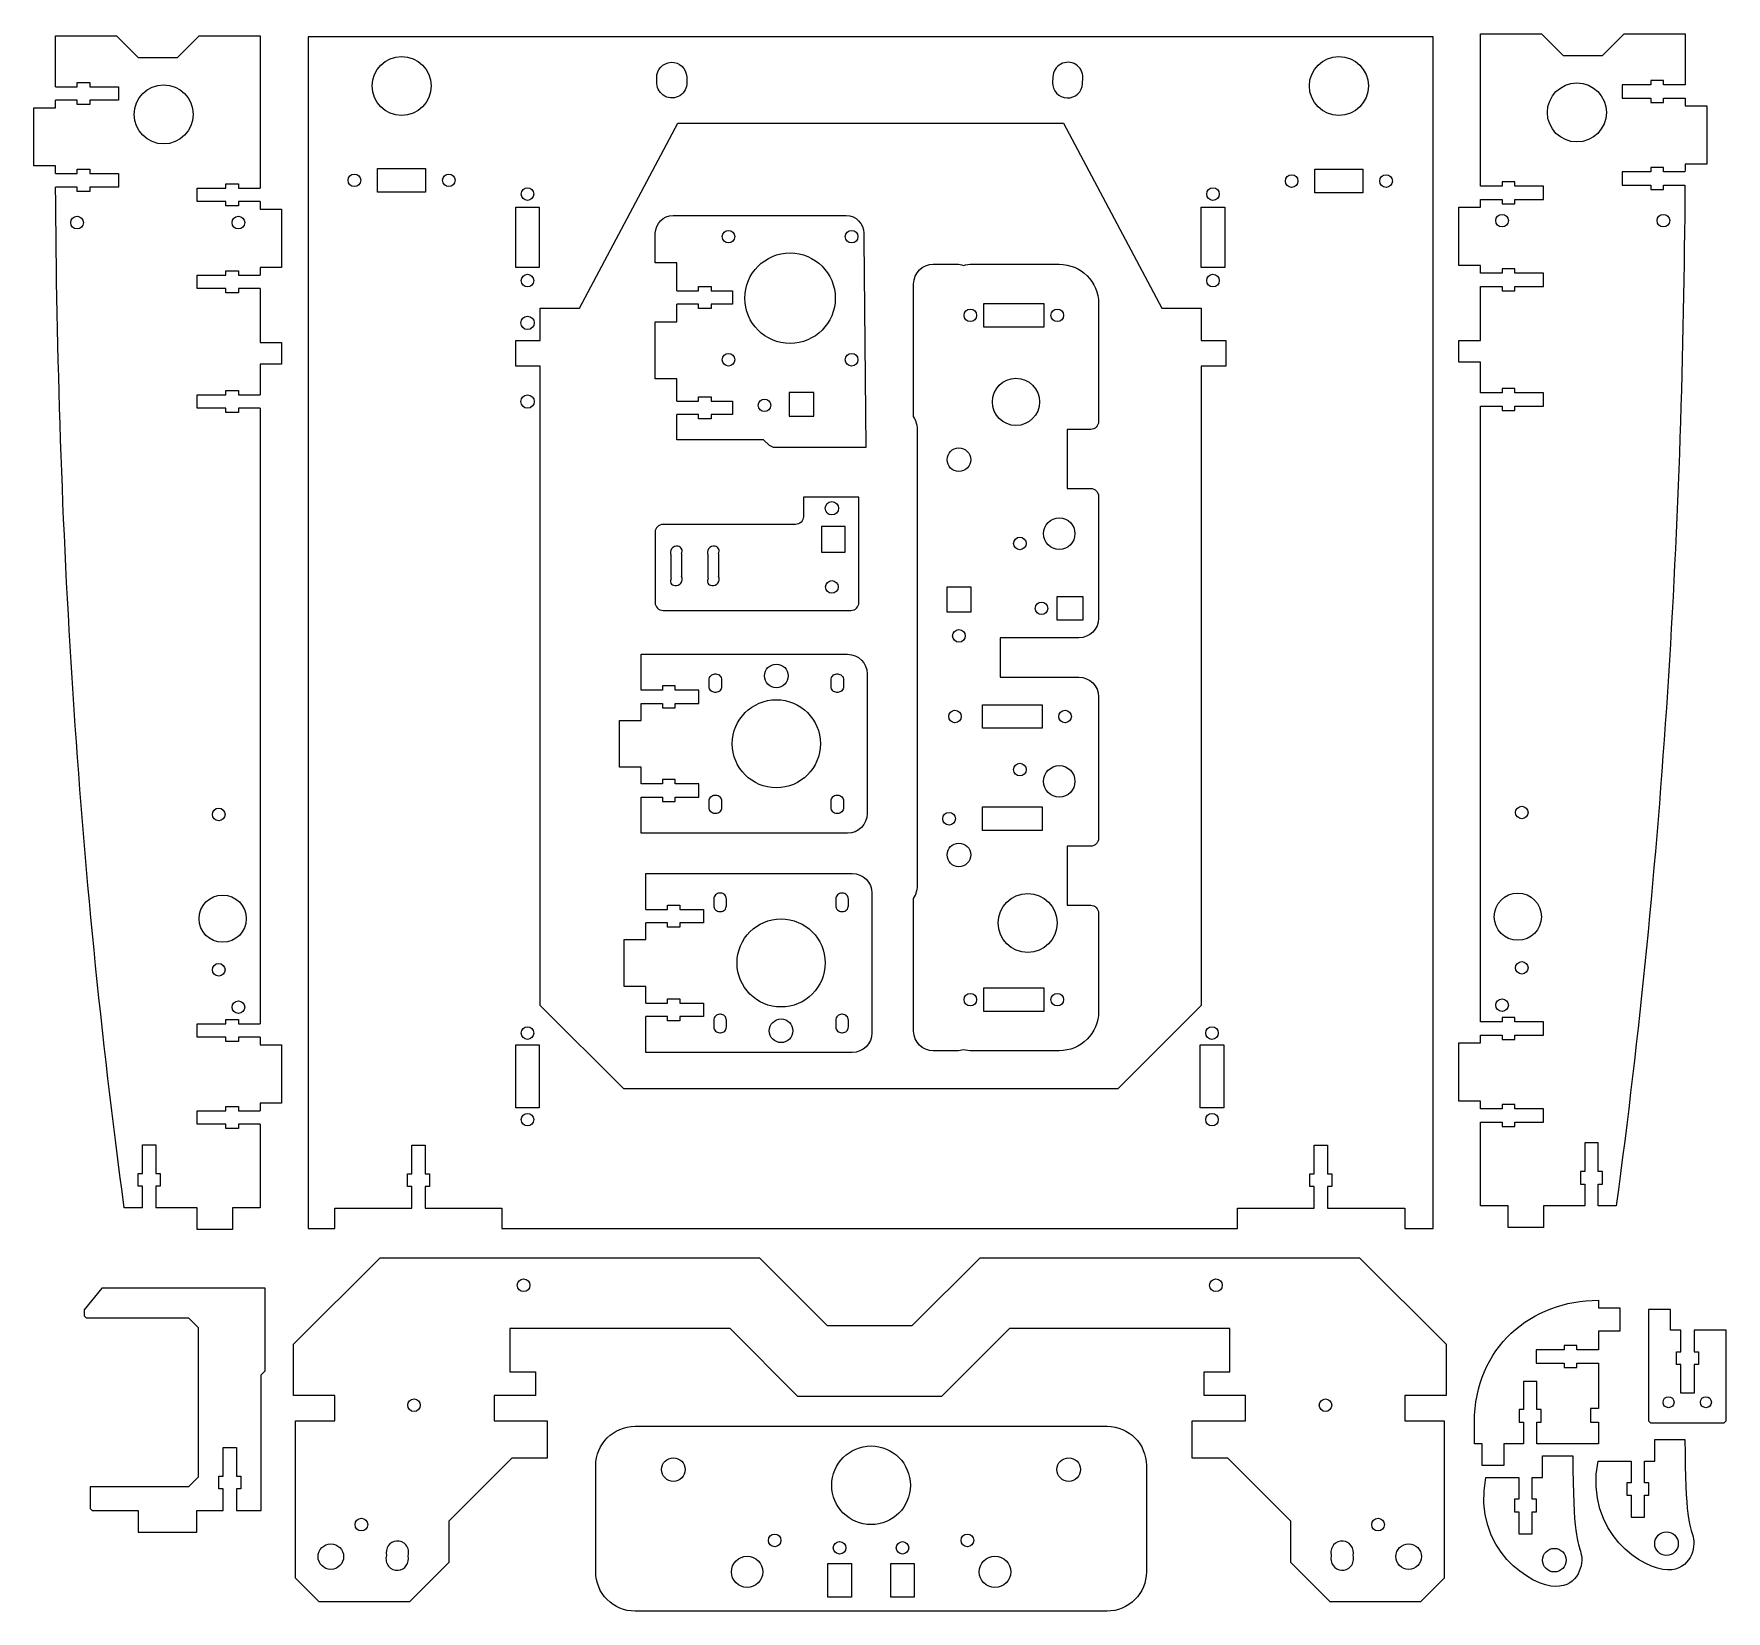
# Model space of a CAD drawing. Header units: millimetres. Extents: x -213 to 217, y -249 to 152.
import ezdxf

# ---------------------------------------------------------------- set-up
doc = ezdxf.new("R2010")
doc.units = ezdxf.units.MM
doc.layers.get('0').update_dxf_attribs({"linetype": 'CONTINUOUS'})

msp = doc.modelspace()

# ---------------------------------------------------------------- linework, layer by layer
for p, q in [((-207.25, 138.8), (-207.25, 151.75)), ((-207.25, 151.75), (-191.75, 151.75)), ((-191.75, 151.75), (-186.25, 146.25)), ((-176.25, 146.25), (-170.75, 151.75)), ((-170.75, 151.75), (-155.25, 151.75)), ((-155.25, 151.75), (-155.25, 113)), ((155, 152.25), (170.5, 152.25)), ((155, 113.5), (155, 152.25)), ((170.5, 152.25), (176, 146.75)), ((186, 146.75), (191.5, 152.25)), ((191.5, 152.25), (207, 152.25)), ((207, 152.25), (207, 139.3)), ((176, 146.75), (186, 146.75)), ((-186.25, 146.25), (-176.25, 146.25)), ((-207.25, 138.8), (-201.75, 138.8)), ((-201.75, 139.9), (-198.55, 139.9)), ((-201.75, 138.8), (-201.75, 139.9)), ((-198.55, 139.9), (-198.55, 138.8)), ((-198.55, 138.8), (-191.25, 138.8)), ((-191.25, 138.8), (-191.25, 135.4)), ((46.29, 141.34), (46.24, 139.89)), ((53.85, 139.62), (53.91, 141.07)), ((191, 139.3), (191, 135.9)), ((198.3, 139.3), (191, 139.3)), ((198.3, 140.4), (198.3, 139.3)), ((201.5, 140.4), (198.3, 140.4)), ((201.5, 139.3), (201.5, 140.4)), ((207, 139.3), (201.5, 139.3)), ((-212.75, 118.65), (-212.75, 133.45)), ((-212.75, 133.45), (-207.25, 133.45)), ((-207.25, 133.45), (-207.25, 135.4)), ((-201.75, 135.4), (-207.25, 135.4)), ((-201.75, 134.3), (-201.75, 135.4)), ((-198.55, 134.3), (-201.75, 134.3)), ((-198.55, 135.4), (-198.55, 134.3)), ((-191.25, 135.4), (-198.55, 135.4)), ((191, 135.9), (198.3, 135.9)), ((198.3, 135.9), (198.3, 134.8)), ((198.3, 134.8), (201.5, 134.8)), ((201.5, 135.9), (207, 135.9)), ((201.5, 134.8), (201.5, 135.9)), ((207, 135.9), (207, 133.95)), ((207, 133.95), (212.5, 133.95)), ((212.5, 133.95), (212.5, 119.15)), ((-207.25, 118.65), (-212.75, 118.65)), ((-207.24, 116.7), (-201.75, 116.7)), ((-201.75, 117.8), (-198.55, 117.8)), ((-201.75, 116.7), (-201.75, 117.8)), ((-198.55, 117.8), (-198.55, 116.7)), ((-198.55, 116.7), (-191.25, 116.7)), ((-191.25, 116.7), (-191.25, 113.3)), ((191, 117.2), (191, 113.8)), ((198.3, 117.2), (191, 117.2)), ((198.3, 118.3), (198.3, 117.2)), ((201.5, 118.3), (198.3, 118.3)), ((201.5, 117.2), (201.5, 118.3)), ((206.99, 117.2), (201.5, 117.2)), ((212.5, 119.15), (207, 119.15)), ((-201.75, 113.3), (-207.22, 113.3)), ((-201.75, 112.2), (-201.75, 113.3)), ((-198.55, 112.2), (-201.75, 112.2)), ((-198.55, 113.3), (-198.55, 112.2)), ((-191.25, 113.3), (-198.55, 113.3)), ((-171.25, 113), (-163.95, 113)), ((-171.25, 109.6), (-171.25, 113)), ((-163.95, 114.1), (-160.75, 114.1)), ((-163.95, 113), (-163.95, 114.1)), ((-160.75, 114.1), (-160.75, 113)), ((-160.75, 113), (-155.25, 113)), ((160.5, 113.5), (155, 113.5)), ((160.5, 114.6), (160.5, 113.5)), ((163.7, 114.6), (160.5, 114.6)), ((163.7, 113.5), (163.7, 114.6)), ((171, 113.5), (163.7, 113.5)), ((171, 110.1), (171, 113.5)), ((191, 113.8), (198.3, 113.8)), ((198.3, 113.8), (198.3, 112.7)), ((198.3, 112.7), (201.5, 112.7)), ((201.5, 113.8), (206.97, 113.8)), ((201.5, 112.7), (201.5, 113.8)), ((-163.95, 109.6), (-171.25, 109.6)), ((-163.95, 108.5), (-163.95, 109.6)), ((-160.75, 108.5), (-163.95, 108.5)), ((-160.75, 109.6), (-160.75, 108.5)), ((-155.25, 109.6), (-160.75, 109.6)), ((-155.25, 109.6), (-155.25, 107.65)), ((-155.25, 107.65), (-149.75, 107.65)), ((-149.75, 107.65), (-149.75, 92.85)), ((149.5, 108.15), (155, 108.15)), ((149.5, 93.35), (149.5, 108.15)), ((155, 110.1), (160.5, 110.1)), ((155, 108.15), (155, 110.1)), ((160.5, 110.1), (160.5, 109)), ((160.5, 109), (163.7, 109)), ((163.7, 110.1), (171, 110.1)), ((163.7, 109), (163.7, 110.1)), ((-50.26, 106.03), (-6.26, 106.03)), ((-54.76, 94.04), (-54.76, 101.54)), ((-1.76, 101.54), (-1.76, 100.04)), ((-1.76, 100.04), (-1.26, 47.03)), ((-171.25, 90.9), (-163.95, 90.9)), ((-171.25, 87.5), (-171.25, 90.9)), ((-163.95, 92), (-160.75, 92)), ((-163.95, 90.9), (-163.95, 92)), ((-160.75, 92), (-160.75, 90.9)), ((-160.75, 90.9), (-155.25, 90.9)), ((-149.75, 92.85), (-155.25, 92.85)), ((-155.25, 92.85), (-155.25, 90.9)), ((-49.26, 94.04), (-54.76, 94.04)), ((-49.26, 86.94), (-49.26, 94.04)), ((15.91, 93.66), (21.91, 93.66)), ((25.91, 93.66), (47.91, 93.66)), ((155, 93.35), (149.5, 93.35)), ((155, 91.4), (155, 93.35)), ((160.5, 91.4), (155, 91.4)), ((160.5, 92.5), (160.5, 91.4)), ((163.7, 92.5), (160.5, 92.5)), ((163.7, 91.4), (163.7, 92.5)), ((171, 91.4), (163.7, 91.4)), ((171, 88), (171, 91.4)), ((-163.95, 87.5), (-171.25, 87.5)), ((-163.95, 86.4), (-163.95, 87.5)), ((-160.75, 86.4), (-163.95, 86.4)), ((-160.75, 87.5), (-160.75, 86.4)), ((-155.25, 87.5), (-160.75, 87.5)), ((-155.25, 87.5), (-155.25, 73.75)), ((-49.26, 86.94), (-43.76, 86.94)), ((-43.76, 88.04), (-40.56, 88.04)), ((-43.76, 86.94), (-43.76, 88.04)), ((-40.56, 88.04), (-40.56, 86.94)), ((-40.56, 86.94), (-35.16, 86.94)), ((-35.16, 86.94), (-35.16, 83.54)), ((10.91, 54.91), (10.91, 88.66)), ((155, 88), (160.5, 88)), ((155, 74.25), (155, 88)), ((160.5, 88), (160.5, 86.9)), ((160.5, 86.9), (163.7, 86.9)), ((163.7, 88), (171, 88)), ((163.7, 86.9), (163.7, 88)), ((-49.26, 79.04), (-49.26, 83.54)), ((-43.76, 83.54), (-49.26, 83.54)), ((-43.76, 82.44), (-43.76, 83.54)), ((-40.56, 82.44), (-43.76, 82.44)), ((-40.56, 83.54), (-40.56, 82.44)), ((-35.16, 83.54), (-40.56, 83.54)), ((57.91, 83.66), (57.91, 53.66)), ((-54.76, 64.54), (-54.76, 79.04)), ((-54.76, 79.04), (-49.26, 79.04)), ((-155.25, 73.75), (-149.75, 73.75)), ((-149.75, 73.75), (-149.75, 68.25)), ((149.5, 74.25), (155, 74.25)), ((149.5, 68.75), (149.5, 74.25)), ((-149.75, 68.25), (-155.25, 68.25)), ((-155.25, 68.25), (-155.25, 60.45)), ((-49.26, 64.54), (-54.76, 64.54)), ((-49.26, 58.84), (-49.26, 64.54)), ((155, 68.75), (149.5, 68.75)), ((155, 60.95), (155, 68.75)), ((-171.25, 60.45), (-163.95, 60.45)), ((-171.25, 57.05), (-171.25, 60.45)), ((-163.95, 61.55), (-160.75, 61.55)), ((-163.95, 60.45), (-163.95, 61.55)), ((-160.75, 61.55), (-160.75, 60.45)), ((-160.75, 60.45), (-155.25, 60.45)), ((160.5, 60.95), (155, 60.95)), ((160.5, 62.05), (160.5, 60.95)), ((163.7, 62.05), (160.5, 62.05)), ((163.7, 60.95), (163.7, 62.05)), ((171, 60.95), (163.7, 60.95)), ((171, 57.55), (171, 60.95)), ((-163.95, 57.05), (-171.25, 57.05)), ((-163.95, 55.95), (-163.95, 57.05)), ((-160.75, 55.95), (-163.95, 55.95)), ((-160.75, 57.05), (-160.75, 55.95)), ((-155.25, 57.05), (-160.75, 57.05)), ((-155.25, 57.05), (-155.25, -99.5)), ((-49.26, 58.84), (-43.76, 58.84)), ((-43.76, 59.94), (-40.56, 59.94)), ((-43.76, 58.84), (-43.76, 59.94)), ((-40.56, 59.94), (-40.56, 58.84)), ((-40.56, 58.84), (-35.16, 58.84)), ((-35.16, 58.84), (-35.16, 55.44)), ((155, 57.55), (160.5, 57.55)), ((155, -99), (155, 57.55)), ((160.5, 57.55), (160.5, 56.45)), ((160.5, 56.45), (163.7, 56.45)), ((163.7, 57.55), (171, 57.55)), ((163.7, 56.45), (163.7, 57.55)), ((-49.26, 49.04), (-49.26, 55.44)), ((-43.76, 55.44), (-49.26, 55.44)), ((-43.76, 54.34), (-43.76, 55.44)), ((-40.56, 54.34), (-43.76, 54.34)), ((-40.56, 55.44), (-40.56, 54.34)), ((-35.16, 55.44), (-40.56, 55.44)), ((49.91, 51.66), (49.91, 36.66)), ((55.91, 51.66), (49.91, 51.66)), ((-27.26, 49.04), (-49.26, 49.04)), ((-25.76, 47.54), (-27.26, 49.04)), ((-24.76, 47.03), (-25.76, 47.54)), ((11.91, -63.84), (11.91, 51.16)), ((-1.26, 47.03), (-24.76, 47.03)), ((-17.11, 34.45), (-17.11, 29.49)), ((-3.03, 34.45), (-17.11, 34.45)), ((-3.03, 7.64), (-3.03, 34.45)), ((49.91, 36.66), (55.91, 36.66)), ((57.91, 34.66), (57.91, 3.66)), ((-19.12, 27.5), (-52.81, 27.5)), ((-54.83, 25.52), (-54.83, 7.64)), ((-50.73, 13.85), (-50.73, 19.69)), ((-48.13, 20.06), (-48.13, 14.22)), ((-41.33, 13.85), (-41.33, 19.69)), ((-38.73, 20.06), (-38.73, 14.22)), ((-52.81, 5.65), (-5.04, 5.65)), ((32.91, -1.34), (32.91, -11.34)), ((52.91, -1.34), (32.91, -1.34)), ((-58.4, -5.52), (-5.9, -5.52)), ((-58.4, -14.67), (-58.4, -5.52)), ((-0.9, -10.52), (-0.9, -46.02)), ((32.91, -11.34), (52.91, -11.34)), ((-52.9, -14.67), (-58.4, -14.67)), ((-52.9, -13.57), (-52.9, -14.67)), ((-49.7, -13.57), (-52.9, -13.57)), ((-49.7, -14.67), (-49.7, -13.57)), ((-43.7, -14.67), (-49.7, -14.67)), ((-43.7, -18.07), (-43.7, -14.67)), ((57.91, -16.34), (57.91, -52.34)), ((-58.4, -22.32), (-58.4, -18.07)), ((-58.4, -18.07), (-52.9, -18.07)), ((-52.9, -18.07), (-52.9, -19.17)), ((-52.9, -19.17), (-49.7, -19.17)), ((-49.7, -18.07), (-43.7, -18.07)), ((-49.7, -19.17), (-49.7, -18.07)), ((-63.9, -22.32), (-58.4, -22.32)), ((-63.9, -34.22), (-63.9, -22.32)), ((-58.4, -34.22), (-63.9, -34.22)), ((-58.4, -38.47), (-58.4, -34.22)), ((-52.9, -38.47), (-58.4, -38.47)), ((-52.9, -37.37), (-52.9, -38.47)), ((-49.7, -37.37), (-52.9, -37.37)), ((-49.7, -38.47), (-49.7, -37.37)), ((-43.7, -38.47), (-49.7, -38.47)), ((-43.7, -41.87), (-43.7, -38.47)), ((-58.4, -41.87), (-52.9, -41.87)), ((-58.4, -51.02), (-58.4, -41.87)), ((-52.9, -41.87), (-52.9, -42.97)), ((-52.9, -42.97), (-49.7, -42.97)), ((-49.7, -41.87), (-43.7, -41.87)), ((-49.7, -42.97), (-49.7, -41.87)), ((-5.9, -51.02), (-58.4, -51.02)), ((49.91, -54.34), (49.91, -69.34)), ((55.91, -54.34), (49.91, -54.34)), ((-57.19, -70.41), (-57.19, -61.26)), ((-57.19, -61.26), (-4.69, -61.26)), ((0.31, -66.26), (0.31, -101.76)), ((10.91, -101.34), (10.91, -67.59)), ((-57.19, -70.41), (-51.69, -70.41)), ((-51.69, -69.31), (-48.49, -69.31)), ((-51.69, -70.41), (-51.69, -69.31)), ((-48.49, -69.31), (-48.49, -70.41)), ((-48.49, -70.41), (-42.49, -70.41)), ((-42.49, -70.41), (-42.49, -73.81)), ((49.91, -69.34), (55.91, -69.34)), ((57.91, -71.34), (57.91, -96.34)), ((-57.19, -78.06), (-57.19, -73.81)), ((-51.69, -73.81), (-57.19, -73.81)), ((-51.69, -74.91), (-51.69, -73.81)), ((-48.49, -74.91), (-51.69, -74.91)), ((-48.49, -73.81), (-48.49, -74.91)), ((-42.49, -73.81), (-48.49, -73.81)), ((-62.69, -89.96), (-62.69, -78.06)), ((-62.69, -78.06), (-57.19, -78.06)), ((-57.19, -89.96), (-62.69, -89.96)), ((-57.19, -94.21), (-57.19, -89.96)), ((-57.19, -94.21), (-51.69, -94.21)), ((-51.69, -93.11), (-48.49, -93.11)), ((-51.69, -94.21), (-51.69, -93.11)), ((-48.49, -93.11), (-48.49, -94.21)), ((-48.49, -94.21), (-42.49, -94.21)), ((-42.49, -94.21), (-42.49, -97.61)), ((-163.95, -98.4), (-160.75, -98.4)), ((-163.95, -99.5), (-163.95, -98.4)), ((-160.75, -98.4), (-160.75, -99.5)), ((-57.19, -106.76), (-57.19, -97.61)), ((-51.69, -97.61), (-57.19, -97.61)), ((-51.69, -98.71), (-51.69, -97.61)), ((-48.49, -98.71), (-51.69, -98.71)), ((-48.49, -97.61), (-48.49, -98.71)), ((-42.49, -97.61), (-48.49, -97.61)), ((160.5, -97.9), (160.5, -99)), ((163.7, -97.9), (160.5, -97.9)), ((163.7, -99), (163.7, -97.9)), ((-171.25, -99.5), (-163.95, -99.5)), ((-171.25, -102.9), (-171.25, -99.5)), ((-163.95, -102.9), (-171.25, -102.9)), ((-163.95, -104), (-163.95, -102.9)), ((-160.75, -99.5), (-155.25, -99.5)), ((-160.75, -102.9), (-160.75, -104)), ((-155.25, -102.9), (-160.75, -102.9)), ((-155.25, -102.9), (-155.25, -104.85)), ((160.5, -99), (155, -99)), ((155, -102.4), (160.5, -102.4)), ((155, -104.35), (155, -102.4)), ((160.5, -102.4), (160.5, -103.5)), ((171, -99), (163.7, -99)), ((163.7, -102.4), (171, -102.4)), ((163.7, -103.5), (163.7, -102.4)), ((171, -102.4), (171, -99)), ((-160.75, -104), (-163.95, -104)), ((-155.25, -104.85), (-149.75, -104.85)), ((-149.75, -104.85), (-149.75, -119.65)), ((-4.69, -106.76), (-57.19, -106.76)), ((21.91, -106.34), (15.91, -106.34)), ((47.91, -106.34), (25.91, -106.34)), ((149.5, -104.35), (155, -104.35)), ((149.5, -119.15), (149.5, -104.35)), ((160.5, -103.5), (163.7, -103.5)), ((-149.75, -119.65), (-155.25, -119.65)), ((-155.25, -119.65), (-155.25, -121.6)), ((155, -119.15), (149.5, -119.15)), ((155, -121.1), (155, -119.15)), ((160.5, -120), (160.5, -121.1)), ((163.7, -120), (160.5, -120)), ((163.7, -121.1), (163.7, -120)), ((-171.25, -121.6), (-163.95, -121.6)), ((-171.25, -125), (-171.25, -121.6)), ((-163.95, -120.5), (-160.75, -120.5)), ((-163.95, -121.6), (-163.95, -120.5)), ((-160.75, -120.5), (-160.75, -121.6)), ((-160.75, -121.6), (-155.25, -121.6)), ((160.5, -121.1), (155, -121.1)), ((155, -124.5), (160.5, -124.5)), ((155, -145.75), (155, -124.5)), ((160.5, -124.5), (160.5, -125.6)), ((171, -121.1), (163.7, -121.1)), ((163.7, -124.5), (171, -124.5)), ((163.7, -125.6), (163.7, -124.5)), ((171, -124.5), (171, -121.1)), ((-163.95, -125), (-171.25, -125)), ((-163.95, -126.1), (-163.95, -125)), ((-160.75, -126.1), (-163.95, -126.1)), ((-160.75, -125), (-160.75, -126.1)), ((-155.25, -125), (-160.75, -125)), ((-155.25, -125), (-155.25, -146.25)), ((160.5, -125.6), (163.7, -125.6)), ((-185.15, -130.25), (-181.75, -130.25)), ((-185.15, -137.55), (-185.15, -130.25)), ((-181.75, -130.25), (-181.75, -137.55)), ((181.5, -129.75), (181.5, -137.05)), ((184.9, -129.75), (181.5, -129.75)), ((184.9, -137.05), (184.9, -129.75)), ((-186.25, -137.55), (-185.15, -137.55)), ((-186.25, -140.75), (-186.25, -137.55)), ((-181.75, -137.55), (-180.65, -137.55)), ((-180.65, -137.55), (-180.65, -140.75)), ((180.4, -137.05), (180.4, -140.25)), ((181.5, -137.05), (180.4, -137.05)), ((186, -137.05), (184.9, -137.05)), ((186, -140.25), (186, -137.05)), ((-185.15, -140.75), (-186.25, -140.75)), ((-185.15, -146.25), (-185.15, -140.75)), ((-181.75, -140.75), (-181.75, -146.25)), ((-180.65, -140.75), (-181.75, -140.75)), ((180.4, -140.25), (181.5, -140.25)), ((181.5, -140.25), (181.5, -145.75)), ((184.9, -140.25), (186, -140.25)), ((184.9, -145.75), (184.9, -140.25)), ((-185.15, -146.25), (-189.75, -146.25)), ((-171.25, -146.25), (-181.75, -146.25)), ((-171.25, -151.75), (-171.25, -146.25)), ((-155.25, -146.25), (-162.25, -146.25)), ((-162.25, -146.25), (-162.25, -151.75)), ((162, -145.75), (155, -145.75)), ((162, -151.25), (162, -145.75)), ((171, -145.75), (171, -151.25)), ((181.5, -145.75), (171, -145.75)), ((189.5, -145.75), (184.9, -145.75)), ((-162.25, -151.75), (-171.25, -151.75)), ((171, -151.25), (162, -151.25)), ((184.96, -169.78), (184.96, -171.68)), ((184.96, -171.68), (190.46, -171.68)), ((190.46, -171.68), (190.46, -177.68)), ((184.96, -177.68), (184.96, -182.38)), ((190.46, -177.68), (184.96, -177.68)), ((169.16, -182.38), (169.16, -185.78)), ((176.26, -182.38), (169.16, -182.38)), ((176.26, -181.28), (176.26, -182.38)), ((179.46, -181.28), (176.26, -181.28)), ((179.46, -182.38), (179.46, -181.28)), ((184.96, -182.38), (179.46, -182.38)), ((169.16, -185.78), (176.26, -185.78)), ((176.26, -185.78), (176.26, -186.88)), ((176.26, -186.88), (179.46, -186.88)), ((179.46, -185.78), (184.96, -185.78)), ((179.46, -186.88), (179.46, -185.78)), ((184.96, -185.78), (184.96, -186.87)), ((184.96, -186.87), (184.96, -197.28)), ((165.96, -190.48), (165.96, -197.58)), ((169.36, -190.48), (165.96, -190.48)), ((169.36, -197.58), (169.36, -190.48)), ((164.86, -197.58), (164.86, -200.78)), ((165.96, -197.58), (164.86, -197.58)), ((170.46, -197.58), (169.36, -197.58)), ((170.46, -200.78), (170.46, -197.58)), ((182.96, -197.28), (182.96, -200.78)), ((184.96, -197.28), (182.96, -197.28)), ((153.46, -206.28), (153.46, -200.78)), ((164.86, -200.78), (165.96, -200.78)), ((165.96, -200.78), (165.96, -206.28)), ((169.36, -200.78), (170.46, -200.78)), ((169.36, -206.28), (169.36, -200.78)), ((182.96, -200.78), (184.96, -200.78)), ((184.96, -200.78), (184.96, -206.28)), ((155.46, -206.28), (153.46, -206.28)), ((155.46, -211.78), (155.46, -206.28)), ((160.96, -206.28), (160.96, -211.78)), ((165.96, -206.28), (160.96, -206.28)), ((184.96, -206.28), (169.36, -206.28)), ((199.28, -205.17), (206.98, -205.17)), ((199.28, -210.67), (199.28, -205.17)), ((170.78, -209.38), (178.48, -209.38)), ((170.78, -214.88), (170.78, -209.38)), ((184.88, -210.67), (193.28, -210.67)), ((193.28, -210.67), (193.28, -216.17)), ((196.68, -210.67), (199.28, -210.67)), ((196.68, -216.17), (196.68, -210.67)), ((160.96, -211.78), (155.46, -211.78)), ((156.38, -214.88), (164.78, -214.88)), ((164.78, -214.88), (164.78, -220.38)), ((168.18, -214.88), (170.78, -214.88)), ((168.18, -220.38), (168.18, -214.88)), ((192.18, -216.17), (192.18, -219.37)), ((193.28, -216.17), (192.18, -216.17)), ((192.18, -219.37), (193.28, -219.37)), ((193.28, -219.37), (193.28, -224.97)), ((197.78, -216.17), (196.68, -216.17)), ((196.68, -219.37), (197.78, -219.37)), ((196.68, -224.97), (196.68, -219.37)), ((197.78, -219.37), (197.78, -216.17)), ((163.68, -220.38), (163.68, -223.58)), ((164.78, -220.38), (163.68, -220.38)), ((163.68, -223.58), (164.78, -223.58)), ((164.78, -223.58), (164.78, -229.18)), ((169.28, -220.38), (168.18, -220.38)), ((168.18, -223.58), (169.28, -223.58)), ((168.18, -229.18), (168.18, -223.58)), ((169.28, -223.58), (169.28, -220.38)), ((193.28, -224.97), (196.68, -224.97)), ((164.78, -229.18), (168.18, -229.18))]:
    msp.add_line(p, q)
for points in [[(135.75, -146.35), (135.75, -151.5), (143, -151.5), (143, 151.5), (-143, 151.5), (-143, -151.5), (-136.25, -151.5), (-136.25, -146.35), (-116.65, -146.35), (-116.65, -140.85), (-117.75, -140.85), (-117.75, -137.65), (-116.65, -137.65), (-116.65, -130.35), (-113.25, -130.35), (-113.25, -137.65), (-112.15, -137.65), (-112.15, -140.85), (-113.25, -140.85), (-113.25, -146.35), (-93.75, -146.35), (-93.75, -151.5), (93.25, -151.5), (93.25, -146.35), (112.75, -146.35), (112.75, -140.85), (111.65, -140.85), (111.65, -137.65), (112.75, -137.65), (112.75, -130.35), (116.15, -130.35), (116.15, -137.65), (117.25, -137.65), (117.25, -140.85), (116.15, -140.85), (116.15, -146.35)], [(-90.25, 74.25), (-84, 74.25), (-84, 82.5), (-74, 82.5), (-49, 129.5), (0, 129.5), (49, 129.5), (74, 82.5), (84, 82.5), (84, 74.25), (90.25, 74.25), (90.25, 67.75), (84, 67.75), (84, -94.85), (62.79, -116.06), (-62.79, -116.06), (-84, -94.85), (-84, 67.75), (-90.25, 67.75)], [(-113.15, 112), (-125.35, 112), (-125.35, 118), (-113.15, 118)], [(125.1, 111.8), (112.9, 111.8), (112.9, 117.8), (125.1, 117.8)], [(-84.25, 108.15), (-84.25, 92.85), (-90.25, 92.85), (-90.25, 108.15)], [(90, 108.15), (90, 92.85), (84, 92.85), (84, 108.15)], [(43.96, 83.66), (43.96, 77.66), (28.76, 77.66), (28.76, 83.66)], [(-20.76, 55.04), (-14.46, 55.04), (-14.46, 61.04), (-20.76, 61.04)], [(-12.53, 26.95), (-12.53, 20.45), (-6.53, 20.45), (-6.53, 26.95)], [(25.41, 11.66), (25.41, 5.16), (19.41, 5.16), (19.41, 11.66)], [(53.91, 3.16), (47.41, 3.16), (47.41, 9.16), (53.91, 9.16)], [(43.61, -18.34), (43.61, -24.34), (28.41, -24.34), (28.41, -18.34)], [(43.61, -44.34), (43.61, -50.34), (28.41, -50.34), (28.41, -44.34)], [(43.96, -90.34), (43.96, -96.34), (28.76, -96.34), (28.76, -90.34)], [(-84.25, -104.85), (-84.25, -120.85), (-90.25, -120.85), (-90.25, -104.85)], [(89.75, -104.85), (89.75, -120.85), (83.75, -120.85), (83.75, -104.85)], [(-146.75, -180.97), (-124.75, -158.97), (-28.29, -158.97), (-11.04, -176.22), (10.54, -176.22), (27.79, -158.97), (124.25, -158.97), (146.25, -180.97), (146.25, -193.97), (135.75, -193.97), (135.75, -200.47), (145.75, -200.47), (145.75, -240.47), (139.75, -246.47), (116.75, -246.47), (106.75, -236.47), (106.75, -225.97), (90.75, -209.97), (81.75, -209.97), (81.75, -205.47), (81.75, -204.97), (81.75, -200.47), (95.25, -200.47), (95.25, -193.97), (84.75, -193.97), (84.75, -187.97), (91.25, -187.97), (91.25, -176.97), (35.25, -176.97), (18, -194.22), (-18.5, -194.22), (-35.75, -176.97), (-91.75, -176.97), (-91.75, -187.97), (-85.25, -187.97), (-85.25, -193.97), (-95.75, -193.97), (-95.75, -200.47), (-82.25, -200.47), (-82.25, -204.97), (-82.25, -205.47), (-82.25, -209.97), (-91.25, -209.97), (-107.25, -225.97), (-107.25, -236.47), (-117.25, -246.47), (-140.25, -246.47), (-146.25, -240.47), (-146.25, -200.47), (-136.25, -200.47), (-136.25, -193.97), (-146.75, -193.97)], [(-164.64, -223.24), (-164.64, -217.74), (-165.74, -217.74), (-165.74, -214.54), (-164.64, -214.54), (-164.64, -207.24), (-161.24, -207.24), (-161.24, -214.54), (-160.14, -214.54), (-160.14, -217.74), (-161.24, -217.74), (-161.24, -223.24), (-154.94, -223.24), (-154.94, -188.74), (-153.94, -187.74), (-153.94, -166.74), (-195.44, -166.74), (-199.94, -172.24), (-199.94, -173.74), (-199.44, -174.24), (-173.44, -174.24), (-170.94, -176.74), (-170.94, -214.74), (-173.44, -217.24), (-198.44, -217.24), (-198.44, -222.74), (-197.94, -223.24), (-186.24, -223.24), (-186.24, -228.74), (-171.34, -228.74), (-171.34, -223.24)], [(217.45, -177.41), (209.3, -177.41), (209.3, -182.91), (210.4, -182.91), (210.4, -186.11), (209.3, -186.11), (209.3, -193.41), (205.9, -193.41), (205.9, -186.11), (204.8, -186.11), (204.8, -182.91), (205.9, -182.91), (205.9, -177.41), (203.3, -177.41), (203.3, -172.11), (197.75, -172.11), (197.75, -200.41), (198.25, -200.91), (216.95, -200.91), (217.45, -200.41)], [(-10.92, -245.24), (-10.92, -236.74), (-4.92, -236.74), (-4.92, -245.24)], [(5.08, -245.24), (5.08, -236.74), (11.08, -236.74), (11.08, -245.24)]]:
    msp.add_lwpolyline(points, close=True)
for points in [[(-54.35, 139.62), (-54.41, 141.07, -1), (-46.79, 141.34), (-46.74, 139.89, -1)], [(-39.4, -15.22), (-39.6, -15.22, -0.414214), (-41.1, -13.72), (-41.1, -12.02, -0.414214), (-39.6, -10.52), (-39.4, -10.52, -0.414214), (-37.9, -12.02), (-37.9, -13.72, -0.414214)], [(-8.4, -15.22), (-8.6, -15.22, -0.414214), (-10.1, -13.72), (-10.1, -12.02, -0.414214), (-8.6, -10.52), (-8.4, -10.52, -0.414214), (-6.9, -12.02), (-6.9, -13.72, -0.414214)], [(-39.4, -46.02), (-39.6, -46.02, -0.414214), (-41.1, -44.52), (-41.1, -42.82, -0.414214), (-39.6, -41.32), (-39.4, -41.32, -0.414214), (-37.9, -42.82), (-37.9, -44.52, -0.414214)], [(-8.4, -46.02), (-8.6, -46.02, -0.414214), (-10.1, -44.52), (-10.1, -42.82, -0.414214), (-8.6, -41.32), (-8.4, -41.32, -0.414214), (-6.9, -42.82), (-6.9, -44.52, -0.414214)], [(-38.19, -66.26), (-38.39, -66.26, 0.414214), (-39.89, -67.76), (-39.89, -69.46, 0.414214), (-38.39, -70.96), (-38.19, -70.96, 0.414214), (-36.69, -69.46), (-36.69, -67.76, 0.414214)], [(-7.19, -66.26), (-7.39, -66.26, 0.414214), (-8.89, -67.76), (-8.89, -69.46, 0.414214), (-7.39, -70.96), (-7.19, -70.96, 0.414214), (-5.69, -69.46), (-5.69, -67.76, 0.414214)], [(-38.19, -97.06), (-38.39, -97.06, 0.414214), (-39.89, -98.56), (-39.89, -100.26, 0.414214), (-38.39, -101.76), (-38.19, -101.76, 0.414214), (-36.69, -100.26), (-36.69, -98.56, 0.414214)], [(-7.19, -97.06), (-7.39, -97.06, 0.414214), (-8.89, -98.56), (-8.89, -100.26, 0.414214), (-7.39, -101.76), (-7.19, -101.76, 0.414214), (-5.69, -100.26), (-5.69, -98.56, 0.414214)], [(60.08, -248.84), (-59.92, -248.84, -0.414214), (-69.92, -238.84), (-69.92, -211.84, -0.414213), (-59.92, -201.84), (60.08, -201.84, -0.414213), (70.08, -211.84), (70.08, -238.84, -0.414214)]]:
    msp.add_lwpolyline(points, format="xyb", close=True)
for centre, radius in [((-119.25, 139), 7.5), ((119, 139), 7.5), ((-179.75, 131.75), 7.5), ((179.5, 132.25), 7.5), ((-131.25, 115), 1.6), ((-107.25, 115), 1.6), ((107, 114.8), 1.6), ((131, 114.8), 1.6), ((-87.25, 111.5), 1.6), ((87, 111.5), 1.6), ((-201.75, 104.25), 1.6), ((-160.75, 104.25), 1.6), ((160.5, 104.75), 1.6), ((201.5, 104.75), 1.6), ((-36.16, 100.68), 1.6), ((-4.86, 100.68), 1.6), ((-20.51, 85.03), 11.5), ((-87.25, 89.5), 1.6), ((87, 89.5), 1.6), ((25.31, 80.66), 1.6), ((47.41, 80.66), 1.6), ((-87.25, 78.75), 1.7), ((-36.16, 69.38), 1.6), ((-4.86, 69.38), 1.6), ((36.91, 58.66), 6), ((-87.25, 58.75), 1.7), ((-27.01, 57.79), 1.6), ((22.41, 43.96), 3), ((-9.88, 31.6), 1.7), ((47.91, 25.16), 4), ((37.91, 22.66), 1.6), ((-9.88, 11.6), 1.6), ((43.41, 6.16), 1.6), ((22.41, -0.84), 1.6), ((-24, -11.02), 3), ((-24, -28.27), 11.2), ((21.41, -21.34), 1.6), ((49.41, -21.34), 1.6), ((37.91, -34.84), 1.6), ((47.91, -37.84), 4), ((-165.75, -46.25), 1.6), ((19.91, -47.34), 1.6), ((165.5, -45.75), 1.6), ((22.41, -56.54), 3), ((-164.75, -72.75), 6), ((39.91, -73.84), 7.5), ((164.5, -72.25), 6), ((-22.79, -84.01), 11.2), ((-165.75, -85.75), 1.6), ((165.5, -85.25), 1.6), ((-160.75, -95.25), 1.6), ((25.31, -93.34), 1.6), ((47.41, -93.34), 1.6), ((160.5, -94.75), 1.6), ((-22.79, -101.26), 3), ((-87.25, -101.85), 1.6), ((86.75, -101.85), 1.6), ((-87.25, -123.85), 1.6), ((86.75, -123.85), 1.6), ((-88.25, -165.97), 1.6), ((87.75, -165.97), 1.6), ((-116.1, -196.47), 1.6), ((115.6, -196.47), 1.6), ((202.8, -195.71), 1.4), ((212.3, -195.71), 1.4), ((-50.17, -212.84), 3), ((0.08, -216.84), 10), ((50.33, -212.84), 3), ((-129.47, -226.82), 1.6), ((128.97, -226.82), 1.6), ((-137.25, -234.97), 3.25), ((-24.42, -230.84), 1.6), ((-7.92, -232.74), 1.6), ((8.08, -232.74), 1.6), ((24.58, -230.84), 1.6), ((136.75, -234.97), 3.25), ((202.28, -231.67), 3), ((-31.42, -238.84), 4), ((31.58, -238.84), 4), ((173.78, -235.88), 3)]:
    msp.add_circle(centre, radius)
for centre, start, end in [((50.1, 141.2), -2.0315, 177.9685), ((50.05, 139.75), 177.9685, 357.9685)]:
    msp.add_arc(centre, 3.81, start, end)
for centre, major_axis, ratio, start_param, end_param in [((-49.53, 20.58), (-1.06, -1.06), 0.866667, 3.644263, 6.116824), ((-49.35, 20.56), (-1.06, -1.06), 0.866667, 1.923335, 3.772844), ((-40.13, 20.58), (-1.06, -1.06), 0.866667, 3.644263, 6.116824), ((-39.95, 20.56), (-1.06, -1.06), 0.866667, 1.923335, 3.772844), ((-49.5, 13.35), (-1.06, -1.06), 0.866667, 5.064928, 6.914437), ((-49.32, 13.33), (-1.06, -1.06), 0.866667, 0.50267, 2.975231), ((-40.1, 13.35), (-1.06, -1.06), 0.866667, 5.064928, 6.914437), ((-39.92, 13.33), (-1.06, -1.06), 0.866667, 0.50267, 2.975231), ((-120.45, -234), (0, 3), 0.916666, 0.041175, 1.802029), ((-120.22, -233.98), (0, 3), 0.916666, 4.447535, 6.407958), ((119.73, -233.98), (0, 3), 0.916666, 6.158413, 8.118836), ((119.95, -234), (0, 3), 0.916666, 4.481156, 6.24201), ((-120.48, -235.47), (0, 3), 0.916666, 1.305942, 3.266365), ((-120.25, -235.45), (0, 3), 0.916666, 3.182768, 4.943622), ((119.75, -235.45), (0, 3), 0.916666, 1.339564, 3.100418), ((119.98, -235.47), (0, 3), 0.916666, 3.01682, 4.977243)]:
    msp.add_ellipse(centre, major_axis=major_axis, ratio=ratio, start_param=start_param, end_param=end_param)
for points in [[(-207.24, 116.7), (-207.24, 117.35), (-207.24, 118), (-207.25, 118.65)], [(207, 119.15), (207, 118.5), (206.99, 117.85), (206.99, 117.2)], [(-189.75, -146.25), (-201.71, -58.37), (-206.68, 27.78), (-207.22, 113.3)], [(206.97, 113.8), (206.43, 28.28), (201.46, -57.87), (189.5, -145.75)], [(-54.76, 101.54), (-54.76, 104.03), (-52.75, 106.03), (-50.26, 106.03)], [(-6.26, 106.03), (-3.77, 106.03), (-1.76, 104.03), (-1.76, 101.54)], [(10.91, 88.66), (10.91, 91.43), (13.14, 93.66), (15.91, 93.66)], [(21.91, 93.66), (22.49, 93.66), (23.04, 93.56), (23.55, 93.38)], [(23.55, 93.38), (24.31, 93.56), (25.1, 93.66), (25.91, 93.66)], [(47.91, 93.66), (53.45, 93.66), (57.91, 89.2), (57.91, 83.66)], [(11.91, 51.16), (11.91, 52.53), (11.55, 53.81), (10.91, 54.91)], [(57.91, 53.66), (57.91, 52.55), (57.02, 51.66), (55.91, 51.66)], [(55.91, 36.66), (57.02, 36.66), (57.91, 35.77), (57.91, 34.66)], [(-52.81, 27.5), (-53.93, 27.5), (-54.83, 26.62), (-54.83, 25.52)], [(-17.11, 29.49), (-17.11, 28.39), (-18, 27.5), (-19.12, 27.5)], [(-54.83, 7.64), (-54.83, 6.54), (-53.93, 5.65), (-52.81, 5.65)], [(-5.04, 5.65), (-3.92, 5.65), (-3.03, 6.54), (-3.03, 7.64)], [(57.91, 3.66), (57.91, 0.89), (55.68, -1.34), (52.91, -1.34)], [(-5.9, -5.52), (-3.13, -5.52), (-0.9, -7.75), (-0.9, -10.52)], [(52.91, -11.34), (55.68, -11.34), (57.91, -13.57), (57.91, -16.34)], [(-0.9, -46.02), (-0.9, -48.79), (-3.13, -51.02), (-5.9, -51.02)], [(57.91, -52.34), (57.91, -53.45), (57.02, -54.34), (55.91, -54.34)], [(-4.69, -61.26), (-1.92, -61.26), (0.31, -63.49), (0.31, -66.26)], [(10.91, -67.59), (11.55, -66.49), (11.91, -65.21), (11.91, -63.84)], [(55.91, -69.34), (57.02, -69.34), (57.91, -70.23), (57.91, -71.34)], [(57.91, -96.34), (57.91, -101.88), (53.45, -106.34), (47.91, -106.34)], [(0.31, -101.76), (0.31, -104.53), (-1.92, -106.76), (-4.69, -106.76)], [(15.91, -106.34), (13.14, -106.34), (10.91, -104.11), (10.91, -101.34)], [(23.55, -106.06), (23.04, -106.24), (22.49, -106.34), (21.91, -106.34)], [(25.91, -106.34), (25.1, -106.34), (24.31, -106.24), (23.55, -106.06)], [(153.46, -200.78), (153.46, -181.78), (167.96, -169.78), (184.96, -169.78)], [(206.98, -205.17), (206.98, -225.17), (208.3, -227.14), (209.04, -229.9)], [(178.48, -209.38), (178.48, -229.38), (179.81, -231.35), (180.55, -234.11)], [(202.58, -238.37), (196.7, -238.37), (181.38, -229.17), (184.88, -210.67)], [(174.08, -242.58), (168.2, -242.58), (152.88, -233.38), (156.38, -214.88)], [(209.04, -229.9), (209.78, -232.67), (208.46, -238.37), (202.58, -238.37)], [(180.55, -234.11), (181.28, -236.88), (179.96, -242.58), (174.08, -242.58)]]:
    msp.add_open_spline(points, degree=3)

doc.saveas('drawing.dxf')
